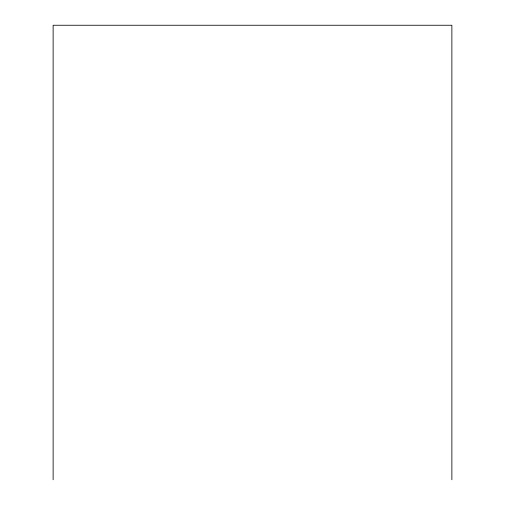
<?xml version="1.0" encoding="UTF-8"?>
<svg xmlns="http://www.w3.org/2000/svg" width="505" height="505" viewBox="0 0 505 505"><rect width="100%" height="100%" fill="white"/><g stroke="black" fill="none" stroke-linecap="round" stroke-linejoin="round"><path stroke-width="0.76" d="M451.874 479.75L451.874 25.25L53.126 25.25L53.126 479.75"/></g></svg>
